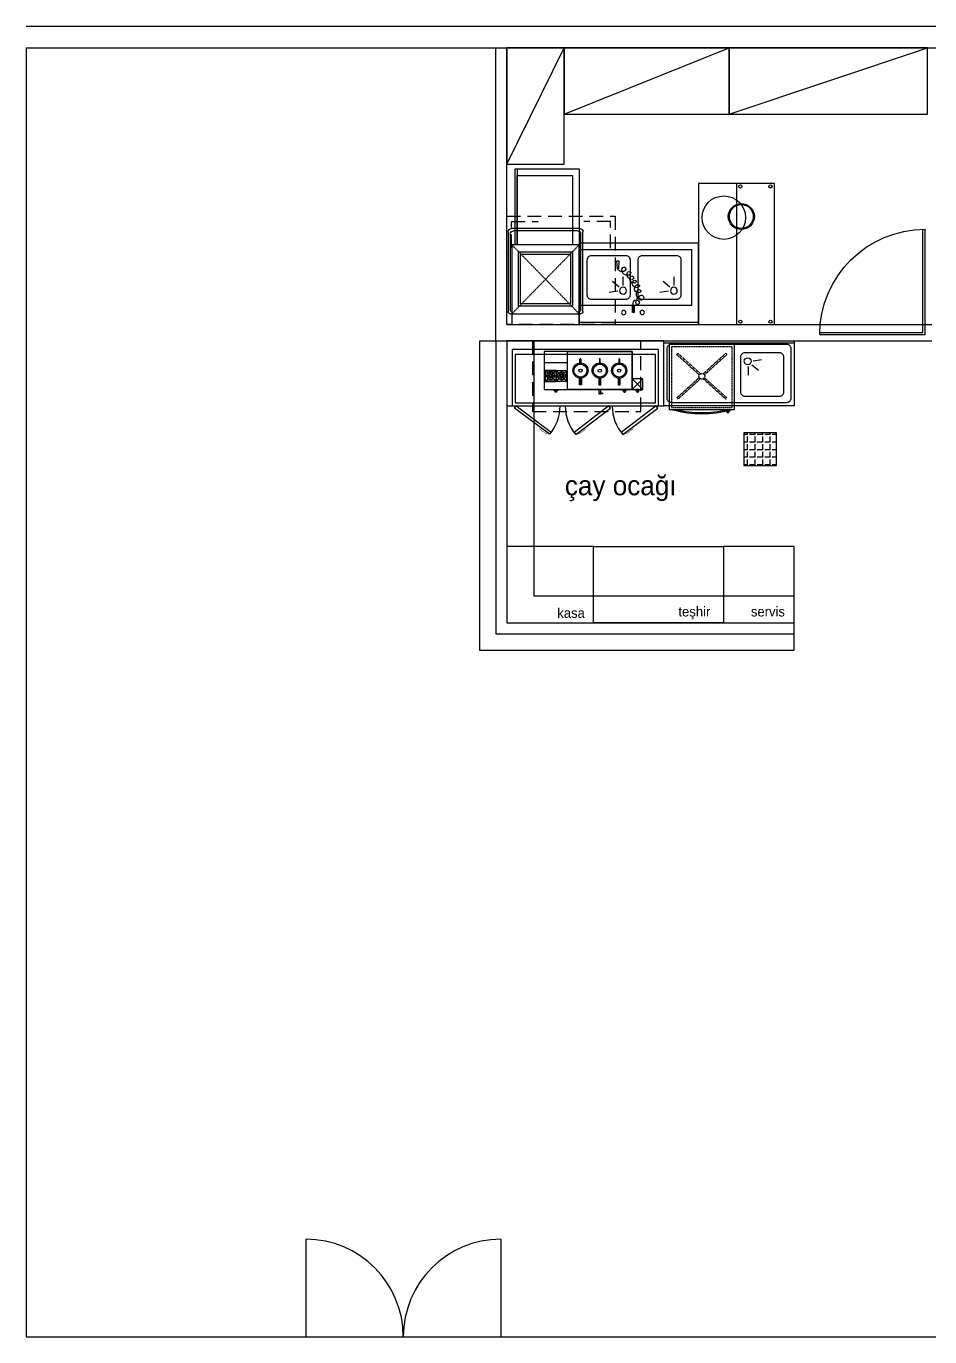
# Model space of a CAD drawing. Header units: centimetres. Extents: x 10321 to 16377, y 5009 to 10690.
# Drawn here: x 14652 to 15485, y 8773 to 9981 of the extents above; entities that cross this region are included whole.
import ezdxf

# ---------------------------------------------------------------- set-up
doc = ezdxf.new("R2010")
doc.units = ezdxf.units.CM
doc.header["$MEASUREMENT"] = 0
doc.linetypes.add('DASHED', pattern=[0.75, 0.5, -0.25])
doc.linetypes.add('HIDDENX2', pattern=[19.05, 12.7, -6.35])
for name, color, linetype in [('Duvar-eski', 7, 'Continuous'), ('EKİPMAN', 1, 'Continuous'), ('MUTFAKEKİPMAN', 1, 'Continuous'), ('S2000-002 Çizgi', 7, 'Continuous')]:
    doc.layers.add(name, color=color, linetype=linetype)
doc.layers.add('xxx_Auto_Duvar_Duvar Plan Kesit', color=7, linetype='Continuous', lineweight=30)
doc.styles.add('TAKSİM', font='GOTHIC.TTF', dxfattribs={"height": 20})

# ---------------------------------------------------------------- blocks, each defined once
blk = doc.blocks.new('A$C7ED97EAE')
at = {"layer": 'MUTFAKEKİPMAN'}
for p, q in [((3.5, 88.5), (65.5, 88.5)), ((3.5, 15), (3.5, 88.5)), ((65.5, 88.5), (65.5, 15)), ((0, 3), (0, 76.5)), ((2, 78.5), (3.5, 78.5)), ((2, 5), (2, 75)), ((3.5, 78.5), (65.5, 78.5)), ((3.5, 76.5), (3.5, 76.5)), ((65.5, 78.5), (67, 78.5)), ((65.5, 76.5), (65.5, 76.5)), ((67, 75), (67, 5)), ((69, 76.5), (69, 3)), ((65.5, 15), (3.5, 15)), ((67, 15), (65.5, 15)), ((66, 0), (3, 0)), ((64, 2), (5, 2))]:
    blk.add_line(p, q, dxfattribs=at)
at = {"layer": 'MUTFAKEKİPMAN', "linetype": 'DASHED'}
for p, q in [((65.5, 78.5), (3.5, 15)), ((65.5, 15), (3.5, 78.5))]:
    blk.add_line(p, q, dxfattribs=at)
for points in [[(9.5, 21.5), (59.5, 21.5), (59.5, 71.5), (9.5, 71.5)], [(11.5, 23.5), (57.5, 23.5), (57.5, 69.5), (11.5, 69.5)]]:
    blk.add_lwpolyline(points, close=True, dxfattribs=at)
at = {"layer": 'MUTFAKEKİPMAN'}
for centre, radius, start, end in [((2, 76.5), 2, 90, 180), ((3.5, 75), 1.5, 90, 180), ((65.5, 75), 1.5, 0, 90), ((67, 76.5), 2, 0, 90), ((3, 3), 3, 180, 270), ((5, 5), 3, 180, 270), ((64, 5), 3, 270, 0), ((66, 3), 3, 270, 0)]:
    blk.add_arc(centre, radius, start, end, dxfattribs=at)
blk = doc.blocks.new('A$C6ED02CF8')
at = {"layer": 'MUTFAKEKİPMAN'}
h = blk.add_hatch(color=256, dxfattribs=at)
h.paths.add_polyline_path([(48.9, 39.4, -0.025454), (48.4, 39.6, 0.278063), (51.3, 35.5), (51.5, 36, -0.265675)])
h.paths.add_polyline_path([(48.4, 40.1, 0.028094), (48.4, 39.6, 0.025454), (48.9, 39.4, -0.030609), (48.9, 40, -0.027259)])
h.paths.add_polyline_path([(48.4, 40.1, 0.027259), (48.9, 40, -0.171751), (49.9, 42.7), (49.9, 42.7), (49.9, 42.7, -1.347305), (51.7, 40, -0.147228), (48.9, 40, 0.030609), (48.9, 39.4, 0.138731), (51.8, 39.5, 1.347306), (49.5, 43, 0.162476)])
h.paths.add_polyline_path([(46.2, 47.2), (45.8, 47.5, 0.483116), (48.4, 39.6, -0.028094), (48.4, 40.1, -0.470681)])
for p, q in [((36.2, 87.5), (44.1, 87.5)), ((30.7, 82.3), (29.6, 74.5)), ((34.5, 83.6), (39.6, 77.5)), ((17.2, 50.7), (11.3, 50.7)), ((17.2, 50.7), (11.3, 50.7)), ((11.3, 50.7), (11.3, 49.2)), ((11.3, 50.7), (11.3, 49.2)), ((11.3, 49.8), (19.9, 49.7)), ((11.3, 49.2), (17.2, 49.1)), ((11.3, 49.2), (17.2, 49.1)), ((17.2, 49.1), (17.2, 50.7)), ((17.2, 49.1), (17.2, 50.7)), ((34.5, 36.8), (39.6, 30.7)), ((36.2, 40.7), (44.1, 40.7)), ((58.8, 36.6), (51.5, 36.3)), ((58.8, 36.6), (51.5, 36.3)), ((51.5, 36.3), (51.5, 35.2)), ((51.5, 36.3), (51.5, 35.2)), ((58.8, 34.8), (58.8, 36.6)), ((30.7, 35.6), (29.6, 27.8)), ((51.5, 35.2), (58.8, 34.8)), ((51.5, 35.2), (58.8, 34.8))]:
    blk.add_line(p, q, dxfattribs=at)
for points in [[(0, 0), (0, 110), (2, 110), (2, 0)], [(0, 0), (0, 110), (75, 110), (75, 0)], [(18, 0), (18, 104), (69, 104), (69, 0)]]:
    blk.add_lwpolyline(points, close=True, dxfattribs=at)
for points in [[(63.5, 90), (63.5, 58, -0.414214), (59.5, 54), (27.5, 54, -0.414214), (23.5, 58), (23.5, 90, -0.414214), (27.5, 94), (59.5, 94, -0.414214)], [(63.5, 43.2), (63.5, 11.2, -0.414214), (59.5, 7.2), (27.5, 7.2, -0.414214), (23.5, 11.2), (23.5, 43.2, -0.414214), (27.5, 47.2), (59.5, 47.2, -0.414214)]]:
    blk.add_lwpolyline(points, format="xyb", close=True, dxfattribs=at)
for centre, radius in [((31.2, 87.3), 3.19), ((11.2, 58.2), 1.99), ((11.1, 41.1), 1.99), ((31.2, 40.5), 3.19)]:
    blk.add_circle(centre, radius, dxfattribs=at)
for centre, radius, start, end in [((20, 53.9), 1.6, 89.43, 269.43), ((20, 59.9), 7.64, 269.43, 332.0346), ((19.9, 52.6), 2.86, 269.43, 89.43), ((24.8, 57.4), 2.23, 332.0346, 195.7663), ((28, 58.3), 5.53, 195.7663, 315.7833), ((33.2, 54.8), 3.8, 164.9498, 351.6763), ((30.9, 55.4), 1.41, 315.7833, 164.9498), ((37.8, 52.8), 3.83, 142.4089, 319.1112), ((35.7, 54.4), 1.26, 351.6763, 142.4089), ((39.6, 51.2), 1.37, 319.1112, 206.3243), ((42.2, 50.4), 3.77, 176.0156, 310.6772), ((43.1, 48.5), 1.76, 326.8088, 193.1199), ((46.3, 49.2), 4.98, 193.1199, 290.7743), ((50.3, 44.2), 4.83, 147.0103, 287.5795), ((47.5, 46), 1.54, 290.7743, 147.0103), ((53.2, 39.6), 4.31, 141.245, 246.7533), ((51.2, 41.2), 1.7, 287.5795, 141.245)]:
    blk.add_arc(centre, radius, start, end, dxfattribs=at)
blk.add_solid([(17.2, 50.7), (17.2, 49.1), (11.3, 50.7), (11.3, 49.2)], dxfattribs=at)
blk = doc.blocks.new('A$C723D60DA')
at = {"layer": 'EKİPMAN'}
for points in [[(0, 3.7), (60, 3.7), (60, 63.7), (0, 63.7)], [(53.2, 2.2), (54.6, 2.2), (54.6, 0.7), (53.2, 0.7)]]:
    blk.add_lwpolyline(points, close=True, dxfattribs=at)
at = {"layer": 'EKİPMAN', "linetype": 'DASHED', "ltscale": 0.5}
blk.add_lwpolyline([(2, 5.7), (58, 5.7), (58, 61.7), (2, 61.7)], close=True, dxfattribs=at)
for points in [[(6.8, 54.6), (7.9, 55.7)], [(6.8, 54.6), (27.7, 35.8)], [(7.9, 55.7), (28.7, 36.9)], [(31.4, 36.9), (52.1, 55.7)], [(32.4, 35.9), (53.2, 54.6)], [(52.1, 55.7), (53.2, 54.6)], [(27.6, 33.2), (6.8, 14.4)], [(28.6, 32.1), (7.9, 13.4)], [(31.3, 32.2), (52.1, 13.4)], [(32.3, 33.2), (53.2, 14.4)], [(7.9, 13.4), (6.8, 14.4)], [(52.1, 13.4), (53.2, 14.4)]]:
    blk.add_lwpolyline(points, dxfattribs=at)
at = {"layer": 'EKİPMAN'}
for points in [[(52.2, 3.2), (52.2, 3.7), (55.9, 3.7)], [(55.9, 3.3), (55.9, 2.2), (52.2, 2.2)]]:
    blk.add_lwpolyline(points, dxfattribs=at)
at = {"layer": 'EKİPMAN', "linetype": 'DASHED', "ltscale": 0.5}
blk.add_circle((30, 34.5), 2.67, dxfattribs=at)
at = {"layer": 'EKİPMAN'}
for centre, radius, start, end in [((29.9, 100.6), 100.6, 254.4941, 285.5059), ((29.9, 109.5), 108.5, 257.2819, 282.7181)]:
    blk.add_arc(centre, radius, start, end, dxfattribs=at)
blk = doc.blocks.new('A$C6A133B39')
at = {"layer": 'EKİPMAN'}
for p, q in [((36.3, 42.5), (28.4, 42.3)), ((37.9, 39.1), (32.9, 33)), ((37.9, 39.1), (32.9, 33)), ((41.7, 37.9), (42.9, 30)), ((41.7, 37.9), (42.9, 30))]:
    blk.add_line(p, q, dxfattribs=at)
for points in [[(0, 0), (0, 120), (60, 120), (60, 0)], [(0, 0), (0, 120), (60, 120), (60, 0)], [(58, 0), (58, 120), (60, 120), (60, 0)], [(58, 0), (58, 120), (60, 120), (60, 0)]]:
    blk.add_lwpolyline(points, close=True, dxfattribs=at)
for points in [[(3, 7), (3, 113, -0.414214), (7, 117), (53, 117, -0.414214), (57, 113), (57, 7, -0.414214), (53, 3), (7, 3, -0.414214)], [(3, 7), (3, 113, -0.414214), (7, 117), (53, 117, -0.414214), (57, 113), (57, 7, -0.414214), (53, 3), (7, 3, -0.414214)], [(9, 45.5), (9, 13.5, 0.414214), (13, 9.5), (45, 9.5, 0.414214), (49, 13.5), (49, 45.5, 0.414214), (45, 49.5), (13, 49.5, 0.414214)], [(9, 45.5), (9, 13.5, 0.414214), (13, 9.5), (45, 9.5, 0.414214), (49, 13.5), (49, 45.5, 0.414214), (45, 49.5), (13, 49.5, 0.414214)]]:
    blk.add_lwpolyline(points, format="xyb", close=True, dxfattribs=at)
blk.add_circle((41.2, 42.8), 3.19, dxfattribs=at)
blk.add_circle((41.2, 42.8), 3.19, dxfattribs=at)
blk = doc.blocks.new('A$C60080D78')
at = {"layer": 'EKİPMAN', "linetype": 'ByBlock'}
for points in [[(34.4, 14.8, -0.072213), (32.4, 14.8), (32.4, 8.5), (34.4, 8.5)], [(50.2, 8.5), (52.3, 8.5), (52.3, 14.8, -0.072213), (50.2, 14.8)], [(68.1, 8.5), (70.1, 8.5), (70.1, 14.8, -0.072213), (68.1, 14.8)]]:
    blk.add_hatch(color=1, dxfattribs=at).paths.add_polyline_path(points)
at = {"layer": 'EKİPMAN', "color": 1, "linetype": 'ByBlock'}
for p, q in [((81, 14.2), (91, 4.2)), ((91, 14.2), (81, 4.2))]:
    blk.add_line(p, q, dxfattribs=at)
for points in [[(0, 4.2), (81, 4.2), (81, 39.2), (0, 39.2)], [(0, 29.2), (21.5, 29.2), (21.5, 39.2), (0, 39.2)], [(81, 4.2), (21.5, 4.2), (21.5, 39.2), (81, 39.2)], [(81, 4.2), (91, 4.2), (91, 14.2), (81, 14.2)], [(9.3, 4.2), (12.2, 4.2), (12.2, 3), (9.3, 3)], [(10.2, 3), (11.3, 3), (11.3, 1.9), (10.2, 1.9)], [(53.8, 0.2), (51.2, 0.4), (51.2, 1), (53.8, 1.2)], [(75.5, 4.2), (72.6, 4.2), (72.6, 3), (75.5, 3)], [(74.7, 3), (73.5, 3), (73.5, 1.9), (74.7, 1.9)], [(87.5, 4.2), (84.5, 4.2), (84.5, 3), (87.5, 3)], [(86.6, 3), (85.4, 3), (85.4, 1.9), (86.6, 1.9)]]:
    blk.add_lwpolyline(points, close=True, dxfattribs=at)
for points in [[(32.9, 28.7), (32.9, 32.2)], [(33.8, 32.2), (33.8, 28.7)], [(50.8, 32.2), (50.8, 28.7)], [(51.7, 28.7), (51.7, 32.2)], [(68.7, 32.2), (68.7, 28.7)], [(69.6, 28.7), (69.6, 32.2)], [(11, 21.7), (0.9, 21.7), (0.9, 11.7), (11, 11.7), (11, 21.7)], [(11, 21.7), (21, 21.7), (21, 11.7), (11, 11.7), (11, 21.7)], [(34.4, 14.8), (34.4, 8.5), (32.4, 8.5), (32.4, 14.8)], [(50.2, 14.8), (50.2, 8.5), (52.3, 8.5), (52.3, 14.8)], [(68.1, 14.8), (68.1, 8.5), (70.1, 8.5), (70.1, 14.8)], [(51.8, 0), (50.7, 0), (50.7, 4.2)], [(51.8, 4.2), (51.8, 1.1)], [(51.8, 0.4), (51.8, 0)]]:
    blk.add_lwpolyline(points, dxfattribs=at)
for points in [[(5.9, 21.4), (5.9, 19.4, 0.414214), (5.9, 19.3), (6, 19.3, 0.414214), (6, 19.4), (6, 21.4), (10.1, 21.4, -0.668179), (10.2, 21.1), (7.4, 18.3, 0.810443), (7.5, 18.2), (10.4, 21.1, -0.668179), (10.6, 21), (10.6, 16.8), (8.6, 16.8, 0.414214), (8.5, 16.7), (8.5, 16.7, 0.414214), (8.6, 16.6), (10.6, 16.6), (10.6, 12.6, -0.668179), (10.3, 12.5), (7.5, 15.2, 0.810443), (7.4, 15.1), (10.3, 12.2, -0.668179), (10.2, 12), (6, 12), (6, 14, 0.414214), (6, 14.1), (5.9, 14.1, 0.414214), (5.9, 14), (5.9, 12), (1.8, 12, -0.668179), (1.7, 12.3), (4.5, 15.1, 0.810443), (4.3, 15.2), (1.4, 12.3, -0.668179), (1.3, 12.4), (1.3, 16.6), (3.3, 16.6, 0.414214), (3.3, 16.7), (3.3, 16.7, 0.414214), (3.3, 16.8), (1.3, 16.8), (1.3, 21, -0.668179), (1.4, 21.1), (4.3, 18.2, 0.810443), (4.5, 18.3), (1.7, 21.1, -0.668179), (1.8, 21.4)], [(16.1, 21.4), (16.1, 19.4, -0.414214), (16, 19.3), (16, 19.3, -0.414214), (15.9, 19.4), (15.9, 21.4), (11.8, 21.4, 0.668179), (11.7, 21.1), (14.5, 18.3, -0.810443), (14.4, 18.2), (11.5, 21.1, 0.668179), (11.3, 21), (11.3, 16.8), (13.3, 16.8, -0.414214), (13.4, 16.7), (13.4, 16.7, -0.414214), (13.3, 16.6), (11.3, 16.6), (11.3, 12.6, 0.668179), (11.6, 12.5), (14.4, 15.2, -0.810443), (14.5, 15.1), (11.6, 12.2, 0.668179), (11.7, 12), (15.9, 12), (15.9, 14, -0.414214), (16, 14.1), (16, 14.1, -0.414214), (16.1, 14), (16.1, 12), (20.1, 12, 0.668179), (20.2, 12.3), (17.5, 15.1, -0.810443), (17.6, 15.2), (20.5, 12.3, 0.668179), (20.7, 12.4), (20.7, 16.6), (18.7, 16.6, -0.414214), (18.6, 16.7), (18.6, 16.7, -0.414214), (18.7, 16.8), (20.7, 16.8), (20.7, 21, 0.668179), (20.5, 21.1), (17.6, 18.2, -0.810443), (17.5, 18.3), (20.2, 21.1, 0.668179), (20.1, 21.4)]]:
    blk.add_lwpolyline(points, format="xyb", close=True, dxfattribs=at)
for centre, radius in [((33.4, 21.7), 7), ((33.4, 21.7), 6), ((51.2, 21.7), 7), ((51.2, 21.7), 6), ((69.1, 21.7), 7), ((69.1, 21.7), 6), ((5.9, 16.9), 3.53), ((5.9, 16.9), 1.86), ((5.9, 16.9), 0.853), ((16, 16.9), 3.53), ((16, 16.9), 1.86), ((16, 16.9), 0.853), ((33.4, 21.7), 1.45), ((51.2, 21.7), 1.45), ((69.1, 21.7), 1.45)]:
    blk.add_circle(centre, radius, dxfattribs=at)
for centre in [(33.4, 32.2), (51.2, 32.2), (69.1, 32.2)]:
    blk.add_arc(centre, 0.438, 0, 180, dxfattribs=at)
blk = doc.blocks.new('A$C466C5751')
at = {"layer": 'EKİPMAN'}
for points in [[(33, 78.3), (0.8, 53.9), (2.3, 52), (34.5, 76.3)], [(76.4, 78.3), (44.2, 53.9), (45.7, 52), (77.9, 76.3)], [(100.4, 78.1), (132.7, 53.9), (131.2, 52), (98.9, 76.2)], [(0, 52), (0, 0), (135, 0), (135, 52)]]:
    blk.add_lwpolyline(points, close=True, dxfattribs=at)
at = {"layer": 'EKİPMAN', "const_width": 0.404}
for points in [[(30.9, 76.7), (29.9, 77.9), (24.6, 73.9), (23.3, 72.9)], [(74.3, 76.7), (73.4, 77.9), (68, 73.9), (66.7, 72.9)], [(102.5, 76.5), (103.4, 77.8), (108.8, 73.8), (110.1, 72.8)]]:
    blk.add_lwpolyline(points, dxfattribs=at)
at = {"layer": 'EKİPMAN', "linetype": 'DASHED'}
blk.add_lwpolyline([(2.8, 4.7), (132.2, 4.7), (132.2, 49.2), (2.8, 49.2)], close=True, dxfattribs=at)
at = {"layer": 'EKİPMAN'}
for centre, start, end in [((2.3, 52), 0, 40.5092), ((45.7, 52), 0, 40.5092), ((131.2, 52), 139.755, 180)]:
    blk.add_arc(centre, 40.4, start, end, dxfattribs=at)
blk = doc.blocks.new('ertye')
at = {"color": 7}
for points in [[(5346.8, 6525.2), (5429.2, 6477.7), (5381.6, 6395.3)], [(5347.8, 6526.9), (5431.8, 6478.4), (5383.3, 6394.3)]]:
    blk.add_lwpolyline(points, dxfattribs=at)
blk.add_arc((5431.8, 6478.4), 97.1, 150, 240, dxfattribs=at)

msp = doc.modelspace()

# ---------------------------------------------------------------- hatches: boundary and pattern name
at = {"layer": 'EKİPMAN', "linetype": 'ByBlock'}
h = msp.add_hatch(dxfattribs=at)
h.set_pattern_fill('ANGLE', color=1, angle=90)
h.set_pattern_definition([(90, (18054.8336, 1417.7315), (-6.985, 4e-16), [5.08, -1.905]), (180, (18054.8336, 1417.7315), (-9e-16, -6.985), [5.08, -1.905])])
h.paths.add_polyline_path([(15313.4, 9605.6), (15313.4, 9575.6), (15343.4, 9575.6), (15343.4, 9605.6)])

# ---------------------------------------------------------------- linework, layer by layer
at = {"layer": 'EKİPMAN', "color": 1, "linetype": 'ByBlock'}
for points in [[(15239.7, 9630.5), (15239.7, 9690.5), (15094.7, 9690.5), (15094.7, 9630.5)], [(15343.4, 9575.6), (15343.4, 9605.6), (15313.4, 9605.6), (15313.4, 9575.6)], [(15094.7, 9501), (15094.7, 9430.5), (15174.7, 9430.5), (15174.7, 9501)], [(15294.7, 9501), (15294.7, 9430.5), (15174.7, 9430.5), (15174.7, 9501)]]:
    msp.add_lwpolyline(points, close=True, dxfattribs=at)
at = {"layer": 'EKİPMAN', "linetype": 'HIDDENX2'}
msp.add_lwpolyline([(15218.5, 9625.5), (15218.5, 9690.5), (15118.5, 9690.5), (15118.5, 9625.5)], close=True, dxfattribs=at)
at = {"layer": 'MUTFAKEKİPMAN'}
for p, q in [((15094.7, 9853.5), (15147.7, 9960.5)), ((15147.7, 9899.5), (15299.7, 9960.5)), ((15299.7, 9899.5), (15482.7, 9960.5)), ((15069.7, 9690.5), (15069.7, 9405.5)), ((15069.7, 9690.5), (15119.7, 9690.5)), ((15084.7, 9690.5), (15084.7, 9420.5)), ((15094.7, 9690.5), (15094.7, 9430.5)), ((15119.7, 9690.5), (15119.7, 9455.5)), ((15119.7, 9455.5), (15359.7, 9455.5)), ((15359.7, 9405.5), (15359.7, 9455.5)), ((15094.7, 9430.5), (15359.7, 9430.5)), ((15084.7, 9420.5), (15359.7, 9420.5)), ((15069.7, 9405.5), (15359.7, 9405.5))]:
    msp.add_line(p, q, dxfattribs=at)
for points in [[(15094.7, 9853.5), (15147.7, 9853.5), (15147.7, 9960.5), (15094.7, 9960.5)], [(15147.7, 9899.5), (15299.7, 9899.5), (15299.7, 9960.5), (15147.7, 9960.5)], [(15299.7, 9899.5), (15482.7, 9899.5), (15482.7, 9960.5), (15299.7, 9960.5)], [(15102.5, 9779), (15102.5, 9849), (15104.5, 9849), (15104.5, 9779)], [(15102.5, 9779), (15102.5, 9849), (15161.5, 9849), (15161.5, 9779)], [(15104.5, 9779), (15104.5, 9843), (15155.5, 9843), (15155.5, 9779)], [(15271.5, 9705.5), (15341.5, 9705.5), (15341.5, 9835.5), (15271.5, 9835.5)], [(15341.5, 9835.5), (15306.5, 9835.5), (15306.5, 9705.5), (15341.5, 9705.5)], [(15294.7, 9430.5), (15359.7, 9430.5), (15359.7, 9501), (15294.7, 9501)]]:
    msp.add_lwpolyline(points, close=True, dxfattribs=at)
at = {"layer": 'MUTFAKEKİPMAN', "linetype": 'HIDDENX2'}
msp.add_lwpolyline([(15094.7, 9705.5), (15094.7, 9805.5), (15194.7, 9805.5), (15194.7, 9705.5)], close=True, dxfattribs=at)
for points in [[(15099, 9776), (15099, 9800.5), (15123.6, 9800.5)], [(15190.4, 9776), (15190.4, 9800.5), (15165.9, 9800.5)]]:
    msp.add_lwpolyline(points, dxfattribs=at)
at = {"layer": 'MUTFAKEKİPMAN'}
for centre, radius in [((15310.1, 9832.9), 1.5), ((15337.9, 9832.9), 1.5), ((15294.8, 9804.1), 20), ((15311, 9805.1), 12), ((15311, 9805.1), 11), ((15310.1, 9708.2), 1.5), ((15337.9, 9708.2), 1.5)]:
    msp.add_circle(centre, radius, dxfattribs=at)
at = {"layer": 'xxx_Auto_Duvar_Duvar Plan Kesit', "lineweight": 30}
for p, q in [((14651.7, 9980.5), (16096.7, 9980.5)), ((14651.7, 9960.5), (16076.7, 9960.5)), ((14651.7, 9960.5), (14651.7, 8772.5)), ((15084.7, 9690.5), (15084.7, 9960.5)), ((15094.7, 9705.5), (15094.7, 9960.5)), ((15094.7, 9705.5), (15486.7, 9705.5)), ((15084.7, 9690.5), (15486.7, 9690.5)), ((14909.4, 8862.5), (14909.4, 8772.5)), ((15089.4, 8862.5), (15089.4, 8772.5)), ((14651.7, 8772.5), (16326.7, 8772.5))]:
    msp.add_line(p, q, dxfattribs=at)
for centre, start, end in [((14909.4, 8772.5), 0, 90), ((15089.4, 8772.5), 90, 180)]:
    msp.add_arc(centre, 90, start, end, dxfattribs=at)

# ---------------------------------------------------------------- block references
at = {"layer": 'Duvar-eski', "xscale": -1, "rotation": 270}
msp.add_blockref('A$C6ED02CF8', (15161.5, 9705.5), dxfattribs=at)
at = {"layer": 'EKİPMAN', "color": 1, "linetype": 'ByBlock'}
for name, p, rotation in [('A$C6A133B39', (15359.7, 9630.5), 90), ('A$C466C5751', (15234.7, 9682.5), 180)]:
    msp.add_blockref(name, p, dxfattribs=dict(at, rotation=rotation))
msp.add_blockref('A$C60080D78', (15129.3, 9641.4), dxfattribs=at)
at = {"layer": 'EKİPMAN'}
msp.add_blockref('A$C723D60DA', (15244.6, 9623.4), dxfattribs=at)
at = {"layer": 'S2000-002 Çizgi', "xscale": -1, "rotation": 180}
msp.add_blockref('A$C7ED97EAE', (15096, 9794), dxfattribs=at)
at = {"layer": 'xxx_Auto_Duvar_Duvar Plan Kesit', "lineweight": 30, "xscale": -1, "rotation": 150.0000000000874}
msp.add_blockref('ertye', (14015.5, 18022.6), dxfattribs=at)

# ---------------------------------------------------------------- texts
at = {"style": 'TAKSİM'}
for s, height, p in [('çay ocağı', 18, (15148.3, 9548.2)), ('kasa', 9, (15141.3, 9435.2)), ('teşhir', 9, (15253, 9436.5)), ('servis', 9, (15319.8, 9436.5))]:
    msp.add_text(s, height=height, dxfattribs=at).set_placement(p)

doc.saveas('drawing.dxf')
